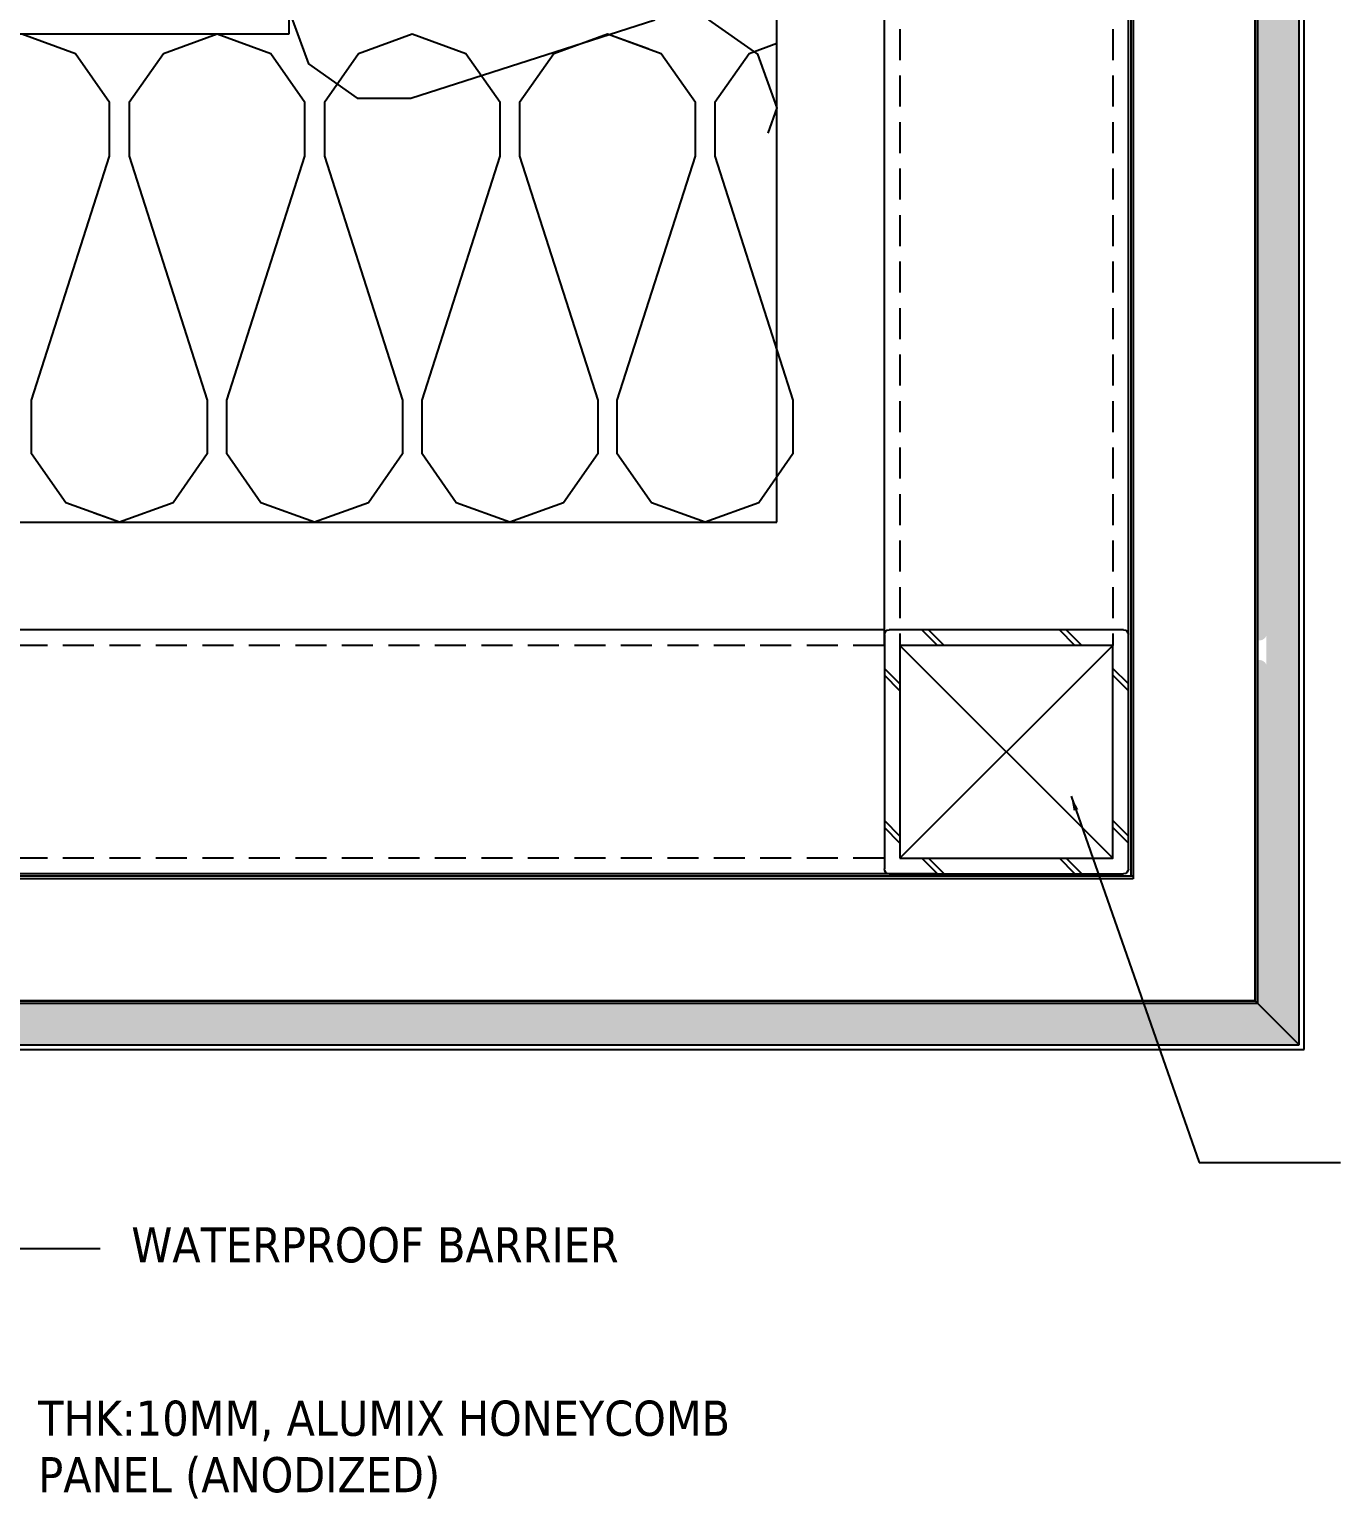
# Model space of a CAD drawing. Header units: millimetres. Extents: x 2352 to 12473, y 635 to 7997.
# Drawn here: x 4270 to 4538.7, y 2928 to 3228.9 of the extents above; entities that cross this region are included whole.
import ezdxf

# ---------------------------------------------------------------- set-up
doc = ezdxf.new("R2010")
doc.units = ezdxf.units.MM
doc.linetypes.add('HIDDEN', pattern=[9.525, 6.35, -3.175])
for name, color, linetype in [('fastener', 1, 'Continuous'), ('HATCH', 8, 'Continuous'), ('KD-ELE6', 8, 'Continuous'), ('PE', 9, 'Continuous'), ('REV01', 9, 'Continuous'), ('ST_L PIPE', 2, 'Continuous'), ('SYM', 7, 'Continuous'), ('TEXT', 4, 'Continuous'), ('Welding', 1, 'Continuous'), ('x-sec$0$A-CON', 2, 'Continuous'), ('x-sec$0$INS', 251, 'Continuous')]:
    doc.layers.add(name, color=color, linetype=linetype)
doc.styles.add('Expo M', font='Expo M.ttf')
doc.styles.get("Standard").update_dxf_attribs({"font": 'arial.ttf'})
doc.dimstyles.new('DS2', dxfattribs={"dimscale": 2, "dimtxt": 1.8, "dimasz": 1.5, "dimexe": 1, "dimexo": 1, "dimgap": 0.5, "dimtad": 1, "dimtoh": 1, "dimdec": 1, "dimzin": 1, "dimdsep": 46, "dimtxsty": 'Expo M', "dimcen": 2, "dimadec": 1, "dimazin": 0, "dimtfac": 1, "dimtdec": 4, "dimtix": 1, "dimtmove": 1, "dimatfit": 3, "dimfxl": 1, "dimtolj": 1, "dimtzin": 1, "dimarcsym": 0})

# ---------------------------------------------------------------- blocks, each defined once
blk = doc.blocks.new('A$C5B8479A7')
at = {"layer": 'HATCH'}
for p, q in [((-58.53, -29.69), (-14.93, 13.91)), ((-58.53, 13.91), (-14.93, -29.69))]:
    blk.add_line(p, q, dxfattribs=at)
at = {"layer": 'ST_L PIPE'}
for p, q in [((-61.73, -31.89), (-61.73, 16.11)), ((-60.73, 17.11), (-12.73, 17.11)), ((-11.73, 16.11), (-11.73, -31.89)), ((-12.73, -32.89), (-60.73, -32.89))]:
    blk.add_line(p, q, dxfattribs=at)
at = {"layer": 'ST_L PIPE', "color": 1}
for p, q in [((-52.21, 13.91), (-49.01, 17.11)), ((-50.79, 13.91), (-47.59, 17.11)), ((-24.01, 13.91), (-20.81, 17.11)), ((-22.59, 13.91), (-19.39, 17.11)), ((-61.73, 6), (-58.53, 9.2)), ((-61.73, 4.58), (-58.53, 7.78)), ((-61.73, -25.2), (-58.53, -22)), ((-61.73, -26.62), (-58.53, -23.42)), ((-52.21, -32.89), (-49.01, -29.69)), ((-50.79, -32.89), (-47.59, -29.69)), ((-24.01, -32.89), (-20.81, -29.69)), ((-22.59, -32.89), (-19.39, -29.69))]:
    blk.add_line(p, q, dxfattribs=at)
at = {"layer": 'ST_L PIPE'}
blk.add_lwpolyline([(-14.93, -29.69), (-58.53, -29.69), (-58.53, 13.91), (-14.93, 13.91)], close=True, dxfattribs=at)
for centre, start, end in [((-60.73, 16.11), 90, 180), ((-12.73, 16.11), 0, 90), ((-60.73, -31.89), 180, 270), ((-12.73, -31.89), 270, 0)]:
    blk.add_arc(centre, 1, start, end, dxfattribs=at)
at = {"layer": 'Welding'}
for p, q in [((-14.93, 6), (-11.73, 9.2)), ((-14.93, 4.58), (-11.73, 7.78)), ((-14.93, -25.2), (-11.73, -22)), ((-14.93, -26.62), (-11.73, -23.42))]:
    blk.add_line(p, q, dxfattribs=at)

msp = doc.modelspace()

# ---------------------------------------------------------------- hatches: boundary and pattern name
at = {"layer": 'KD-ELE6'}
h = msp.add_hatch(dxfattribs=at)
h.set_pattern_fill('HONEY', color=73, angle=360)
h.set_pattern_definition([(360, (5162.6328, 2130.469), (4.7625, 2.74963), [3.175, -6.35]), (120, (5162.6328, 2130.469), (-4.7624994, 2.749631), [3.175, -6.35]), (60, (5162.6328, 2130.469), (6e-07, 5.499261), [-6.35, 3.175])])
edge = h.paths.add_edge_path()
edge.add_line((4521.69, 3103.74), (4522.19, 3103.74))
edge.add_arc((4521.94, 3105.42), 1.7, 278.6517, 336.4855)
edge.add_line((4523.49, 3104.74), (4523.49, 3098.74))
edge.add_arc((4521.94, 3098.06), 1.7, 23.5145, 81.3483)
edge.add_line((4522.19, 3099.74), (4521.69, 3099.74))
edge.add_line((4521.69, 3099.74), (4521.69, 3029.44))
edge.add_line((4521.69, 3029.44), (4530.19, 3020.94))
edge.add_line((4530.19, 3020.94), (4530.19, 3552.82))
edge.add_line((4530.19, 3552.82), (4521.69, 3552.82))
edge.add_line((4521.69, 3552.82), (4521.69, 3103.74))
h = msp.add_hatch(dxfattribs=at)
h.set_pattern_fill('HONEY', color=73, angle=270)
h.set_pattern_definition([(270, (3169.7203, 2388.501), (2.74963, -4.7625), [3.175, -6.35]), (30, (3169.7203, 2388.501), (2.749631, 4.7624994), [3.175, -6.35]), (330, (3169.7203, 2388.501), (5.499261, -6e-07), [-6.35, 3.175])])
edge = h.paths.add_edge_path()
edge.add_line((4142.99, 3029.44), (4142.99, 3028.94))
edge.add_arc((4144.67, 3029.2), 1.7, 188.6517, 246.4855)
edge.add_line((4143.99, 3027.64), (4137.99, 3027.64))
edge.add_arc((4137.32, 3029.2), 1.7, 293.5145, 351.3483)
edge.add_line((4138.99, 3028.94), (4138.99, 3029.44))
edge.add_line((4138.99, 3029.44), (4124.19, 3029.44))
edge.add_line((4124.19, 3029.44), (4124.19, 3020.94))
edge.add_line((4124.19, 3020.94), (4530.19, 3020.94))
edge.add_line((4530.19, 3020.94), (4521.69, 3029.44))
edge.add_line((4521.69, 3029.44), (4142.99, 3029.44))
at = {"layer": 'SYM', "true_color": 0x636466}
h = msp.add_hatch(dxfattribs=at)
h.set_pattern_fill('AR-CONC', color=251, angle=-90)
h.set_pattern_definition([(320, (16166.12, -113723.27), (-15.93909, -182.18467), [19.05, -209.55]), (265, (16166.12, -113723.27), (191.05685, 35.24342), [15.24, -167.64058]), (10.45144, (16164.8, -113738.45), (175.11775, -146.94125), [16.19, -178.09024]), (316.1842, (16216.92, -113723.27), (-42.04233, -271.07904), [28.575, -314.325]), (6.63556, (16213.42, -113745.86), (247.4261, -237.40413), [24.285, -267.1356]), (261.18415, (16216.92, -113723.27), (247.4261, -237.40413), [22.85997, -251.4597]), (291, (16204.22, -113748.67), (-102.2652, -151.6144), [19.05, -209.55]), (236, (16204.22, -113748.67), (184.18797, -61.80203), [15.24, -167.64]), (341.45144, (16195.7, -113761.3), (81.92277, -213.41642), [16.19, -178.08994]), (307.5, (16166.12, -113723.27), (84.55504, -3.088603), [0, -165.608, 0, -170.18, 0, -168.275]), (277.5, (16166.12, -113723.27), (100.180575, -66.81966), [0, -97.028, 0, -161.798, 0, -64.135]), (237.5, (16166.12, -113666.626), (-5.728744, -135.590595), [0, -63.5, 0, -198.12, 0, -262.89]), (227.5, (16166.12, -113641.23), (25.42649, -148.12918), [0, -82.55, 0, -131.572, 0, -186.69])])
h.paths.add_polyline_path([(4296.81, 3227.94), (4296.81, 3552.82), (3944.69, 3552.82), (3944.69, 3227.94)])

# ---------------------------------------------------------------- linework, layer by layer
at = {"layer": 'fastener', "color": 240, "linetype": 'Continuous', "ltscale": 3, "true_color": 0xed1f24}
for p, q in [((4495.69, 3552.82), (4495.69, 3055.44)), ((4496.19, 3552.82), (4496.19, 3054.94)), ((4496.19, 3055.44), (3944.69, 3055.44)), ((4496.19, 3054.94), (3944.69, 3054.94))]:
    msp.add_line(p, q, dxfattribs=at)
at = {"layer": 'PE', "color": 9}
for p, q in [((4521.19, 3552.82), (4521.19, 3029.94)), ((4521.19, 3029.94), (4521.19, 3552.82)), ((4521.69, 3029.44), (4521.69, 3552.82)), ((4123.19, 3029.94), (4521.19, 3029.94)), ((4521.19, 3029.94), (4124.19, 3029.94)), ((4124.19, 3029.44), (4521.69, 3029.44)), ((4530.19, 3020.94), (4521.19, 3029.94))]:
    msp.add_line(p, q, dxfattribs=at)
at = {"layer": 'PE', "color": 4}
for p, q in [((4530.19, 3020.94), (4530.19, 3552.82)), ((4531.19, 3019.94), (4531.19, 3552.82)), ((4123.19, 3019.94), (4531.19, 3019.94)), ((4124.19, 3020.94), (4530.19, 3020.94))]:
    msp.add_line(p, q, dxfattribs=at)
at = {"layer": 'ST_L PIPE', "color": 8, "linetype": 'HIDDEN', "true_color": 0x808080}
for p, q in [((4448.39, 3552.82), (4448.39, 3102.74)), ((4491.99, 3552.82), (4491.99, 3102.74)), ((4445.19, 3102.74), (3944.69, 3102.74)), ((4445.19, 3059.14), (3944.69, 3059.14))]:
    msp.add_line(p, q, dxfattribs=at)
at = {"layer": 'ST_L PIPE'}
for p, q in [((4495.19, 3552.82), (4495.19, 3102.74)), ((4456.06, 3055.94), (3944.69, 3055.94))]:
    msp.add_line(p, q, dxfattribs=at)
at = {"layer": 'x-sec$0$A-CON', "linetype": 'Continuous'}
for p, q in [((4323.19, 3552.82), (4323.19, 3227.94)), ((4445.19, 3552.82), (4445.19, 3102.74)), ((4323.19, 3227.94), (3944.69, 3227.94)), ((4445.19, 3105.94), (3944.69, 3105.94))]:
    msp.add_line(p, q, dxfattribs=at)
at = {"layer": 'x-sec$0$INS'}
for p, q in [((4423.19, 3127.94), (4423.19, 3552.82)), ((3944.69, 3127.94), (4423.19, 3127.94))]:
    msp.add_line(p, q, dxfattribs=at)
at = {"layer": 'x-sec$0$INS', "lineweight": -2}
for points in [[(4323.19, 3232.84), (4327.19, 3221.84), (4337.19, 3214.84), (4348.19, 3214.84), (4398.19, 3230.84)], [(4409.19, 3230.84), (4419.19, 3223.84), (4423.19, 3212.84), (4421.31, 3207.66)], [(4396.81, 3224.91), (4388.48, 3227.94), (4377.48, 3223.94), (4370.48, 3213.94), (4370.48, 3202.94), (4386.48, 3152.94), (4386.48, 3141.94), (4379.48, 3131.94), (4368.48, 3127.94), (4357.48, 3131.94), (4350.48, 3141.94), (4350.48, 3152.94), (4366.48, 3202.94), (4366.48, 3213.94), (4359.48, 3223.94), (4348.48, 3227.94), (4337.48, 3223.94), (4330.48, 3213.94), (4330.48, 3202.94), (4346.48, 3152.94), (4346.48, 3141.94), (4339.48, 3131.94), (4328.48, 3127.94), (4317.48, 3131.94), (4310.48, 3141.94), (4310.48, 3152.94), (4326.48, 3202.94), (4326.48, 3213.94), (4319.48, 3223.94), (4308.48, 3227.94), (4297.48, 3223.94), (4290.48, 3213.94), (4290.48, 3202.94), (4306.48, 3152.94), (4306.48, 3141.94), (4299.48, 3131.94), (4288.48, 3127.94), (4277.48, 3131.94), (4270.48, 3141.94), (4270.48, 3152.94), (4286.48, 3202.94), (4286.48, 3213.94), (4279.48, 3223.94), (4268.48, 3227.94)], [(4423.19, 3226.02), (4417.48, 3223.94), (4410.48, 3213.94), (4410.48, 3202.94), (4426.48, 3152.94), (4426.48, 3141.94), (4419.48, 3131.94), (4408.48, 3127.94), (4397.48, 3131.94), (4390.48, 3141.94), (4390.48, 3152.94), (4406.48, 3202.94), (4406.48, 3213.94), (4399.48, 3223.94), (4388.48, 3227.94), (4377.48, 3223.94), (4370.48, 3213.94), (4370.48, 3202.94), (4386.48, 3152.94), (4386.48, 3141.94), (4379.48, 3131.94), (4368.48, 3127.94), (4357.48, 3131.94), (4350.48, 3141.94), (4350.48, 3152.94), (4366.48, 3202.94), (4366.48, 3213.94), (4359.48, 3223.94), (4348.48, 3227.94), (4337.48, 3223.94), (4330.48, 3213.94), (4330.48, 3202.94), (4346.48, 3152.94), (4346.48, 3141.94), (4339.48, 3131.94), (4328.48, 3127.94), (4317.48, 3131.94), (4310.48, 3141.94), (4310.48, 3152.94), (4326.48, 3202.94), (4326.48, 3213.94), (4319.48, 3223.94), (4308.48, 3227.94), (4297.48, 3223.94), (4290.48, 3213.94), (4290.48, 3202.94), (4306.48, 3152.94), (4306.48, 3141.94), (4299.48, 3131.94), (4288.48, 3127.94), (4283.29, 3129.83)]]:
    msp.add_lwpolyline(points, dxfattribs=at)

# ---------------------------------------------------------------- block references
at = {"xscale": -1}
msp.add_blockref('A$C5B8479A7', (4433.47, 3088.83), dxfattribs=at)

# ---------------------------------------------------------------- texts
at = {"layer": 'TEXT', "char_height": 7.2, "line_spacing_factor": 0.963855}
for s, insert, width, attachment_point in [('\\fTahoma;WATERPROOF BARRIER', (4290.92, 2983.55), 112.4594, 1), ('\\pxql;{\\fTahoma|b0|i0|c0|p34;THK:10MM, ALUMIX HONEYCOMB PANEL (ANODIZED)}', (4425.1, 2948.03), 153.244, 3)]:
    msp.add_mtext(s, dxfattribs=dict(at, insert=insert, width=width, attachment_point=attachment_point))

# ---------------------------------------------------------------- leaders
at = {"layer": 'REV01'}
for points in [[(4483.46, 3071.85), (4509.7, 2996.79), (4538.68, 2996.79)], [(4226.63, 3054.94), (4255.54, 2979.2), (4284.53, 2979.2)]]:
    msp.add_leader(points, dimstyle='DS2', override={"dimgap": 0.5, "dimtad": 0}, dxfattribs=at)

doc.saveas('drawing.dxf')
